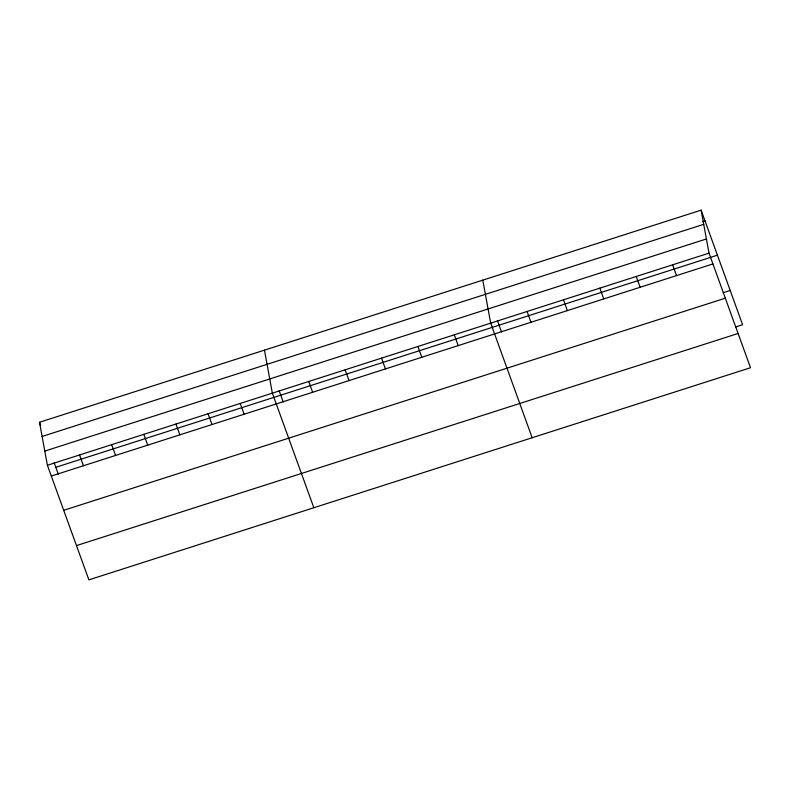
<?xml version="1.0" encoding="UTF-8"?>
<svg xmlns="http://www.w3.org/2000/svg" width="790" height="790" viewBox="0 0 790 790"><rect width="100%" height="100%" fill="white"/><g stroke="black" fill="none" stroke-linecap="round" stroke-linejoin="round"><path stroke-width="1.19" d="M701.115 210.14L709.015 253.146L750.5 367.735L88.885 579.86L47.4 465.271L39.5 422.265L701.115 210.14L742.6 324.729L735.549 326.991M702.665 221.674L705.016 220.924M42.107 436.455L703.722 224.33M44.793 451.08L706.408 238.955M47.4 465.271L709.015 253.146M55.804 467.305L717.419 255.18M51.311 476.054L712.926 263.929M723.156 292.735L730.197 290.473M63.713 510.31L725.319 298.185M76.482 545.604L738.097 333.479M672.626 264.808L676.536 275.591M636.236 276.48L640.147 287.264M599.847 288.143L603.758 298.926M563.468 299.815L567.368 310.598M527.078 311.477L530.979 322.261M497.433 320.612L501.561 332.007M532.164 437.739L490.689 323.15L482.779 280.134M454.299 334.812L458.2 345.595M417.91 346.484L421.811 357.268M381.521 358.147L385.421 368.93M345.131 369.809L349.032 380.602M308.742 381.481L312.643 392.265M279.097 390.615L283.225 402.011M313.837 507.743L272.353 393.144L264.453 350.138M240.219 403.453L244.12 414.237M208.086 413.753L211.987 424.536M175.943 424.062L179.853 434.846M143.81 434.362L147.71 445.145M111.676 444.661L115.577 455.445M79.543 454.971L83.444 465.754M39.5 422.265L40.675 425.504M54.155 462.743L58.282 474.138"/></g></svg>
